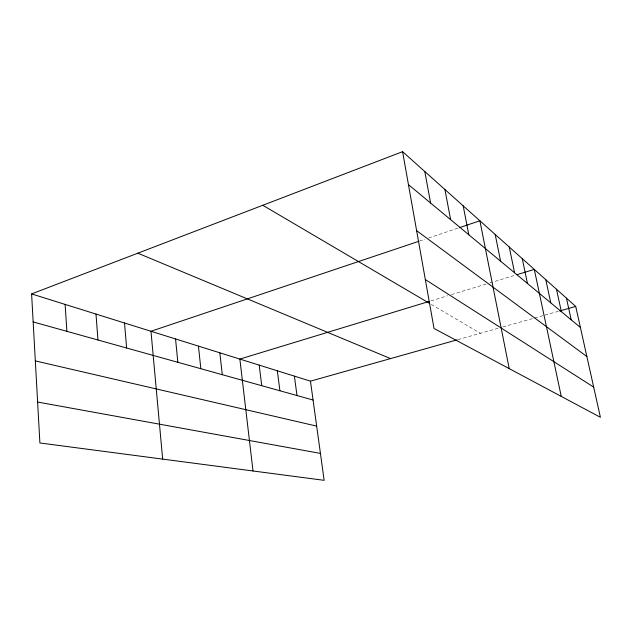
<?xml version="1.0" encoding="UTF-8"?>
<svg xmlns="http://www.w3.org/2000/svg" width="632" height="632" viewBox="0 0 632 632"><rect width="100%" height="100%" fill="white"/><g stroke="black" fill="none" stroke-linecap="round" stroke-linejoin="round"><path stroke-width="0.47" stroke-dasharray="3.16 2.37" d="M419.395 241.092L424.909 239.244M428.583 238.011L458.366 228.002M430.953 300.872L447.725 295.768M451.453 294.63L486.103 284.076M489.855 282.938L514.906 275.307M457.963 339.605L498.142 328.285M502.819 326.965L533.645 318.283M534.577 318.022L542.983 315.652M544.855 315.123L558.886 311.173M431.308 304.411L480.391 333.285"/><path stroke-width="0.95" d="M31.6 293.92L310.462 381.159L324.145 480.328L39.895 442.969L31.6 293.92L402.584 151.672L575.72 306.433L600.4 417.302L434.026 328.474L402.584 151.672M418.479 241.408L150.977 331.263L162.661 459.101M459.298 227.694L479.886 220.773L509.218 368.622M429.089 301.44L239.86 359.071L253.013 470.974M516.755 274.746L534.293 269.406L561.256 396.406M310.462 381.159L457.031 339.866M559.818 310.912L575.72 306.433M37.612 402.047L320.432 453.405M35.329 360.904L316.664 426.102M33.156 321.925L313.069 400.024M137.823 253.187L390.544 358.597M262.793 205.274L429.673 303.447M425.328 279.565L593.677 387.116M416.63 230.672L586.883 356.574M408.438 184.615L580.397 327.463M566.422 298.122L571.209 319.824M556.476 289.227L561.358 311.639M545.787 279.684L550.78 302.854M522.261 258.646L527.459 283.484M509.266 247.033L514.567 272.771M495.188 234.448L500.591 261.166M463.193 205.858L468.802 234.756M444.912 189.513L450.616 219.652M424.807 171.541L430.597 203.014M294.401 376.127L296.985 395.537M277.345 370.794L279.905 390.774M259.199 365.114L261.735 385.702M219.841 352.806L222.282 374.697M198.448 346.115L200.834 368.709M175.546 338.95L177.853 362.302M124.528 322.992L126.621 348.003M96.001 314.065L97.944 340M65.12 304.403L66.897 331.342"/></g></svg>
